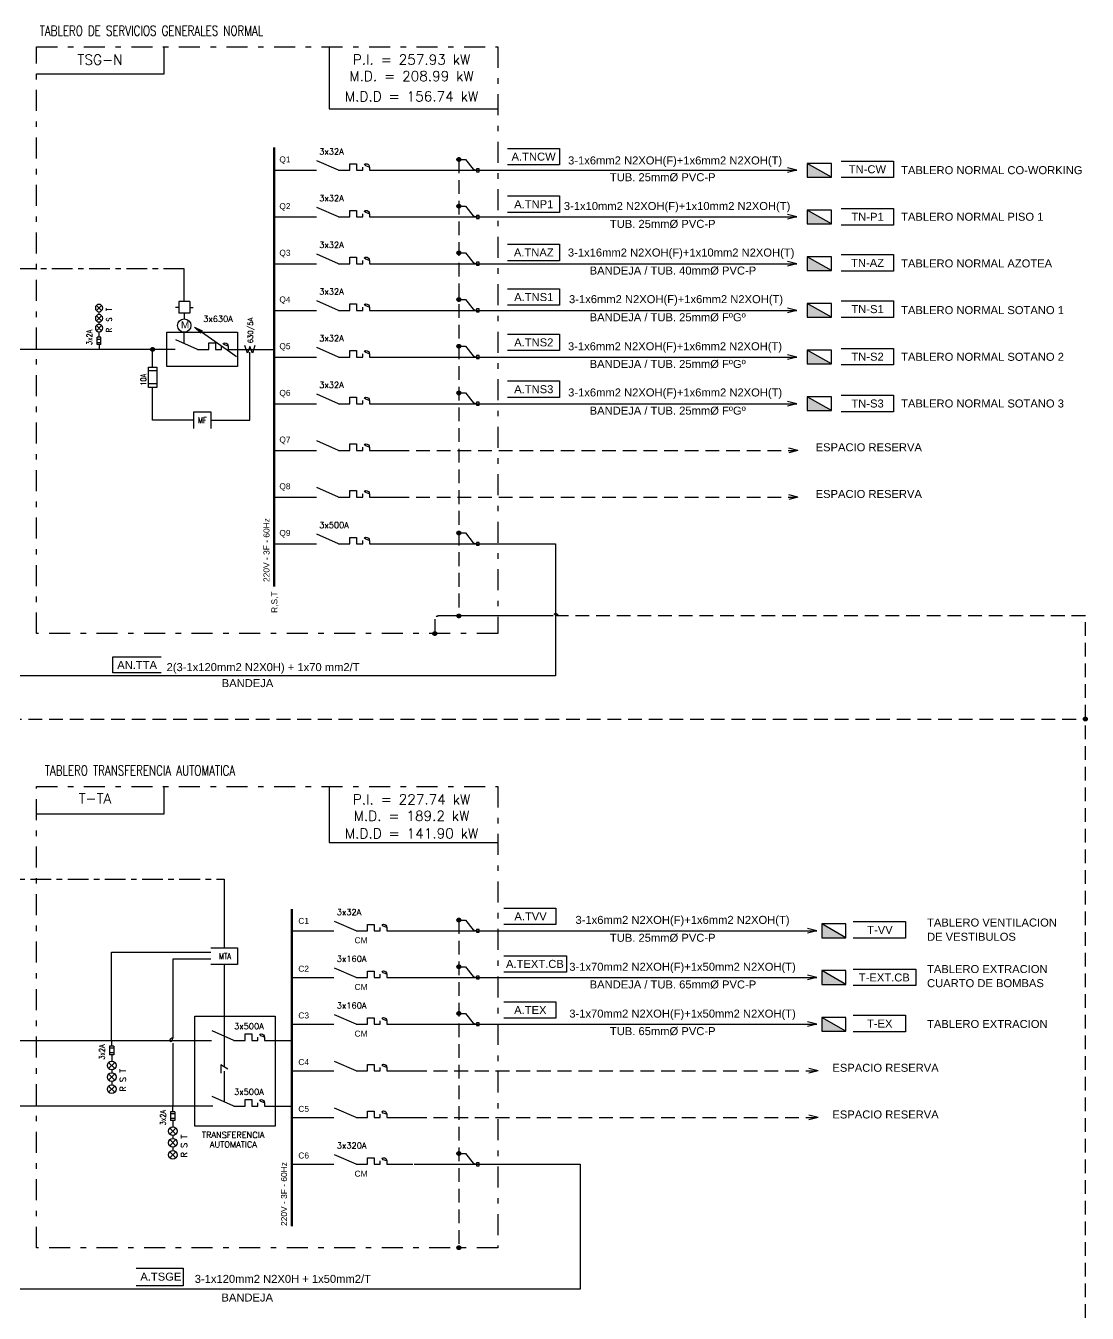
# Model space of a CAD drawing. Header units: millimetres. Extents: x 3435921466 to 3435921548, y 3277630854 to 3277630972.
# Drawn here: x 3435921477.18 to 3435921496.43, y 3277630879.63 to 3277630902.99 of the extents above; entities that cross this region are included whole.
import ezdxf
from ezdxf.enums import TextEntityAlignment as Align

# ---------------------------------------------------------------- set-up
doc = ezdxf.new("R2010")
doc.units = ezdxf.units.MM
for name, pattern in [('CENTER', [2, 1.25, -0.25, 0.25, -0.25]), ('CONTINUA', [0]), ('DASHDOT', [25.4, 12.7, -6.35, 0, -6.35]), ('HIDDEN', [0.375, 0.25, -0.125]), ('JIS_09_08', [10.75, 8, -0.55, 0.55, -0.55, 0.55, -0.55])]:
    doc.linetypes.add(name, pattern=pattern)
for name, color, linetype in [('0-Simbolo', 3, 'Continuous'), ('0-T', 7, 'Continuous'), ('0-TEXTOS', 7, 'Continuous'), ('ESQUEMAS', 3, 'Continuous'), ('IE-Diagrama', 7, 'Continuous'), ('IE-Tableros', 3, 'Continuous'), ('IE-Textos', 7, 'Continuous'), ('IE-TIERRA', 3, 'JIS_09_08'), ('IE-UNIFILAR', 3, 'Continuous'), ('TRAZOS', 7, 'Continuous'), ('X-TIT', 6, 'Continuous')]:
    doc.layers.add(name, color=color, linetype=linetype)
doc.styles.add('Arial_28', font='arial.ttf', dxfattribs={"height": 0.001451})
doc.styles.add('EG-Romans', font='romans.shx')
doc.styles.add('GMI', font='romans.shx', dxfattribs={"width": 0.75})
doc.styles.add('ROMANS', font='romans.shx', dxfattribs={"width": 1.2})
doc.styles.add('TEXT-0.10', font='arial.ttf', dxfattribs={"height": 0.1})

# ---------------------------------------------------------------- blocks, each defined once
blk = doc.blocks.new('A$C7A972E4D')
at = {"layer": 'IE-Tableros', "color": 0}
blk.add_lwpolyline([(0.041, -0.193), (-0.255, -0.096), (0, 0), (-0.255, 0.096), (0.041, 0.193)], dxfattribs=at)
blk = doc.blocks.new('CM1')
at = {"color": 0}
for p, q in [((0, 0), (-0.431, 0.19)), ((0, 0), (0.227, 0)), ((0.227, 0.129), (0.36, 0.129)), ((0.227, 0.129), (0.36, 0.129)), ((0.227, 0), (0.227, 0.129)), ((0.227, 0), (0.227, 0.129)), ((0.36, 0.129), (0.36, 0)), ((0.36, 0.129), (0.36, 0)), ((0.483, 0), (0.483, 0.066)), ((0.483, 0), (0.483, 0.066)), ((0.616, 0.066), (0.616, 0)), ((0.616, 0.066), (0.616, 0)), ((0.36, 0), (0.483, 0)), ((0.36, 0), (0.483, 0)), ((0.616, 0), (1.136, 0))]:
    blk.add_line(p, q, dxfattribs=at)
at = {"color": 0, "lineweight": 0, "const_width": 0.0175}
for points in [[(-0.375, 0.067), (-0.509, -0.067)], [(-0.375, -0.067), (-0.509, 0.067)]]:
    blk.add_lwpolyline(points, dxfattribs=at)
at = {"color": 0}
blk.add_arc((0.549, 0.066), 0.0664, 0, 180, dxfattribs=at)
blk.add_arc((0.549, 0.066), 0.0664, 0, 180, dxfattribs=at)
blk = doc.blocks.new('PIL')
at = {"linetype": 'CONTINUA'}
for p, q in [((-12.63, -0.66), (-14.47, 1.18)), ((-12.63, 1.18), (-14.47, -0.66)), ((-11.24, 0.26), (-12.25, 0.26)), ((-9.01, -0.66), (-10.86, 1.18)), ((-9.01, 1.18), (-10.86, -0.66)), ((-7.79, 0.26), (-8.63, 0.26)), ((-5.56, -0.66), (-7.4, 1.18)), ((-5.56, 1.18), (-7.4, -0.66)), ((-3.25, 0.26), (-5.18, 0.26)), ((-3.25, -0.39), (-3.25, 0.91)), ((-0.65, 0.91), (-3.25, 0.91)), ((-2.6, 0.91), (-2.6, -0.39)), ((-1.3, 0.91), (-2.6, 0.91)), ((-1.3, -0.39), (-1.3, 0.91)), ((-0.65, -0.39), (-0.65, 0.91)), ((-0.65, 0.26), (1.05, 0.26)), ((-2.6, -0.39), (-3.25, -0.39)), ((-0.65, -0.39), (-2.6, -0.39))]:
    blk.add_line(p, q, dxfattribs=at)
at = {"linetype": 'CONTINUA', "const_width": 0.38, "flags": 128}
blk.add_lwpolyline([(0.81, 0.26, 1), (1.29, 0.26, 1)], format="xyb", close=True, dxfattribs=at)
at = {"linetype": 'CONTINUA'}
for centre in [(-13.55, 0.26), (-9.93, 0.26), (-6.48, 0.26)]:
    blk.add_circle(centre, 1.3, dxfattribs=at)

msp = doc.modelspace()

# ---------------------------------------------------------------- hatches: boundary and pattern name
at = {"layer": 'IE-Tableros'}
for points in [[(3435921491.348829, 3277630900.239649), (3435921491.348829, 3277630900.489634), (3435921491.789091, 3277630900.239649)], [(3435921491.348829, 3277630899.392649), (3435921491.348829, 3277630899.642634), (3435921491.789091, 3277630899.392649)], [(3435921491.348829, 3277630898.545649), (3435921491.348829, 3277630898.795634), (3435921491.789091, 3277630898.545649)], [(3435921491.348829, 3277630897.698649), (3435921491.348829, 3277630897.948634), (3435921491.789091, 3277630897.698649)], [(3435921491.348829, 3277630896.851649), (3435921491.348829, 3277630897.101634), (3435921491.789091, 3277630896.851649)], [(3435921491.348829, 3277630896.004664), (3435921491.348829, 3277630896.254633), (3435921491.789091, 3277630896.004664)], [(3435921491.611693, 3277630886.441508), (3435921491.611693, 3277630886.691477), (3435921492.051955, 3277630886.441508)], [(3435921491.611693, 3277630885.594508), (3435921491.611693, 3277630885.844477), (3435921492.051955, 3277630885.594508)], [(3435921491.611693, 3277630884.747508), (3435921491.611693, 3277630884.997477), (3435921492.051955, 3277630884.747508)]]:
    msp.add_hatch(color=256, dxfattribs=at).paths.add_polyline_path(points)
at = {"layer": 'IE-TIERRA', "ltscale": 0.25}
h = msp.add_hatch(color=13, dxfattribs=at)
edge = h.paths.add_edge_path()
edge.add_arc((3435921485.030658, 3277630900.560725), 0.03415, 0, 360)
h = msp.add_hatch(color=13, dxfattribs=at)
edge = h.paths.add_edge_path()
edge.add_arc((3435921485.030658, 3277630899.713725), 0.03415, 0, 360)
h = msp.add_hatch(color=13, dxfattribs=at)
edge = h.paths.add_edge_path()
edge.add_arc((3435921485.030658, 3277630898.866724), 0.03415, 0, 360)
h = msp.add_hatch(color=13, dxfattribs=at)
edge = h.paths.add_edge_path()
edge.add_arc((3435921485.030658, 3277630898.019724), 0.03415, 0, 360)
h = msp.add_hatch(color=13, dxfattribs=at)
edge = h.paths.add_edge_path()
edge.add_arc((3435921485.030658, 3277630897.172724), 0.03415, 0, 360)
h = msp.add_hatch(color=13, dxfattribs=at)
edge = h.paths.add_edge_path()
edge.add_arc((3435921485.030658, 3277630896.325724), 0.03415, 0, 360)
h = msp.add_hatch(color=13, dxfattribs=at)
edge = h.paths.add_edge_path()
edge.add_arc((3435921485.030658, 3277630893.784724), 0.03415, 0, 360)
h = msp.add_hatch(color=13, dxfattribs=at)
edge = h.paths.add_edge_path()
edge.add_arc((3435921485.030658, 3277630892.28007), 0.03415, 0, 360)
h = msp.add_hatch(color=13, dxfattribs=at)
edge = h.paths.add_edge_path()
edge.add_arc((3435921484.593845, 3277630891.959773), 0.03415, 0, 360)
h = msp.add_hatch(color=13, dxfattribs=at)
edge = h.paths.add_edge_path()
edge.add_arc((3435921496.393529, 3277630890.409117), 0.03415, 0, 360)
at = {"layer": 'IE-TIERRA', "linetype": 'HIDDEN'}
h = msp.add_hatch(color=13, dxfattribs=at)
edge = h.paths.add_edge_path()
edge.add_arc((3435921485.030658, 3277630886.762568), 0.03415, 0, 360)
h = msp.add_hatch(color=13, dxfattribs=at)
edge = h.paths.add_edge_path()
edge.add_arc((3435921485.030658, 3277630885.915568), 0.03415, 0, 360)
h = msp.add_hatch(color=13, dxfattribs=at)
edge = h.paths.add_edge_path()
edge.add_arc((3435921485.030658, 3277630885.068568), 0.03415, 0, 360)
h = msp.add_hatch(color=13, dxfattribs=at)
edge = h.paths.add_edge_path()
edge.add_arc((3435921485.030658, 3277630882.527583), 0.03415, 0, 360)
h = msp.add_hatch(color=13, dxfattribs=at)
edge = h.paths.add_edge_path()
edge.add_arc((3435921485.030658, 3277630880.81811), 0.03415, 0, 360)
at = {"layer": 'IE-UNIFILAR'}
msp.add_hatch(color=256, dxfattribs=at).paths.add_polyline_path([(3435921480.34885, 3277630897.411494), (3435921480.238666, 3277630897.519175), (3435921480.377826, 3277630897.453043)], flags=0)
at = {"layer": 'IE-UNIFILAR', "linetype": 'CENTER', "ltscale": 0.6}
h = msp.add_hatch(color=140, dxfattribs=at)
edge = h.paths.add_edge_path()
edge.add_arc((3435921479.475666, 3277630897.114909), 0.03415, 0, 360)

# ---------------------------------------------------------------- linework, layer by layer
msp.add_lwpolyline([(3435921480.838214, 3277630884.05987), (3435921480.710575, 3277630884.133555), (3435921480.710575, 3277630883.986186)], close=True)
at = {"layer": 'IE-Tableros'}
for p, q in [((3435921491.789091, 3277630900.239649), (3435921491.348829, 3277630900.489634)), ((3435921491.789091, 3277630899.392649), (3435921491.348829, 3277630899.642634)), ((3435921491.789091, 3277630898.545649), (3435921491.348829, 3277630898.795634)), ((3435921491.789091, 3277630897.698649), (3435921491.348829, 3277630897.948634)), ((3435921491.789091, 3277630896.851649), (3435921491.348829, 3277630897.101634)), ((3435921491.789091, 3277630896.004664), (3435921491.348829, 3277630896.254633)), ((3435921492.051955, 3277630886.441508), (3435921491.611693, 3277630886.691477)), ((3435921492.051955, 3277630885.594508), (3435921491.611693, 3277630885.844477)), ((3435921492.051955, 3277630884.747508), (3435921491.611693, 3277630884.997477))]:
    msp.add_line(p, q, dxfattribs=at)
for points in [[(3435921491.348829, 3277630900.489634), (3435921491.348829, 3277630900.239649), (3435921491.789091, 3277630900.239649), (3435921491.789091, 3277630900.489634)], [(3435921491.348829, 3277630899.642634), (3435921491.348829, 3277630899.392649), (3435921491.789091, 3277630899.392649), (3435921491.789091, 3277630899.642634)], [(3435921491.348829, 3277630898.795634), (3435921491.348829, 3277630898.545649), (3435921491.789091, 3277630898.545649), (3435921491.789091, 3277630898.795634)], [(3435921491.348829, 3277630897.948634), (3435921491.348829, 3277630897.698649), (3435921491.789091, 3277630897.698649), (3435921491.789091, 3277630897.948634)], [(3435921491.348829, 3277630897.101634), (3435921491.348829, 3277630896.851649), (3435921491.789091, 3277630896.851649), (3435921491.789091, 3277630897.101634)], [(3435921491.348829, 3277630896.254633), (3435921491.348829, 3277630896.004664), (3435921491.789091, 3277630896.004664), (3435921491.789091, 3277630896.254633)], [(3435921480.224872, 3277630895.677973), (3435921480.224872, 3277630895.983317), (3435921480.530216, 3277630895.983317), (3435921480.530216, 3277630895.677973)], [(3435921491.611693, 3277630886.691477), (3435921491.611693, 3277630886.441508), (3435921492.051955, 3277630886.441508), (3435921492.051955, 3277630886.691477)], [(3435921480.534168, 3277630886.260569), (3435921481.014606, 3277630886.260569), (3435921481.014606, 3277630885.955225), (3435921480.534168, 3277630885.955225)], [(3435921491.611693, 3277630885.844477), (3435921491.611693, 3277630885.594508), (3435921492.051955, 3277630885.594508), (3435921492.051955, 3277630885.844477)], [(3435921491.611693, 3277630884.997477), (3435921491.611693, 3277630884.747508), (3435921492.051955, 3277630884.747508), (3435921492.051955, 3277630884.997477)]]:
    msp.add_lwpolyline(points, close=True, dxfattribs=at)
at = {"layer": 'IE-Textos', "lineweight": -3}
for points in [[(3435921485.91039, 3277630900.762311), (3435921486.857529, 3277630900.762311), (3435921486.857529, 3277630900.462864), (3435921485.91039, 3277630900.462864)], [(3435921491.964356, 3277630900.533146), (3435921492.911495, 3277630900.533146), (3435921492.911495, 3277630900.2337), (3435921491.964356, 3277630900.2337)], [(3435921485.91039, 3277630899.899543), (3435921486.857529, 3277630899.899543), (3435921486.857529, 3277630899.600097), (3435921485.91039, 3277630899.600097)], [(3435921491.964356, 3277630899.670379), (3435921492.911495, 3277630899.670379), (3435921492.911495, 3277630899.370933), (3435921491.964356, 3277630899.370933)], [(3435921485.91039, 3277630899.023259), (3435921486.857529, 3277630899.023259), (3435921486.857529, 3277630898.723813), (3435921485.91039, 3277630898.723813)], [(3435921491.964356, 3277630898.834858), (3435921492.911495, 3277630898.834858), (3435921492.911495, 3277630898.535412), (3435921491.964356, 3277630898.535412)], [(3435921485.91039, 3277630898.214589), (3435921486.857529, 3277630898.214589), (3435921486.857529, 3277630897.915143), (3435921485.91039, 3277630897.915143)], [(3435921491.964356, 3277630897.995607), (3435921492.911495, 3277630897.995607), (3435921492.911495, 3277630897.696161), (3435921491.964356, 3277630897.696161)], [(3435921485.91039, 3277630897.392309), (3435921486.857529, 3277630897.392309), (3435921486.857529, 3277630897.092863), (3435921485.91039, 3277630897.092863)], [(3435921491.964356, 3277630897.132596), (3435921492.911495, 3277630897.132596), (3435921492.911495, 3277630896.83315), (3435921491.964356, 3277630896.83315)], [(3435921485.91039, 3277630896.543088), (3435921486.857529, 3277630896.543088), (3435921486.857529, 3277630896.243642), (3435921485.91039, 3277630896.243642)], [(3435921491.964356, 3277630896.283375), (3435921492.911495, 3277630896.283375), (3435921492.911495, 3277630895.983929), (3435921491.964356, 3277630895.983929)], [(3435921485.844159, 3277630886.979688), (3435921486.791298, 3277630886.979688), (3435921486.791298, 3277630886.680242), (3435921485.844159, 3277630886.680242)], [(3435921492.18138, 3277630886.734072), (3435921493.128519, 3277630886.734072), (3435921493.128519, 3277630886.434626), (3435921492.18138, 3277630886.434626)], [(3435921485.844159, 3277630886.11634), (3435921486.980006, 3277630886.11634), (3435921486.980006, 3277630885.819691), (3435921485.844159, 3277630885.819691)], [(3435921492.18138, 3277630885.870724), (3435921493.317227, 3277630885.870724), (3435921493.317227, 3277630885.574075), (3435921492.18138, 3277630885.574075)], [(3435921485.844159, 3277630885.279871), (3435921486.791298, 3277630885.279871), (3435921486.791298, 3277630884.980425), (3435921485.844159, 3277630884.980425)], [(3435921492.18138, 3277630885.034255), (3435921493.128519, 3277630885.034255), (3435921493.128519, 3277630884.734809), (3435921492.18138, 3277630884.734809)]]:
    msp.add_lwpolyline(points, close=True, dxfattribs=at)
at = {"layer": 'IE-Textos', "ltscale": 0.1}
for points in [[(3435921479.634116, 3277630891.245041), (3435921478.755661, 3277630891.245041), (3435921478.755661, 3277630891.535658), (3435921479.634116, 3277630891.535658)], [(3435921479.177538, 3277630880.44946), (3435921480.027607, 3277630880.44946), (3435921480.027607, 3277630880.128005), (3435921479.177538, 3277630880.128005)]]:
    msp.add_lwpolyline(points, close=True, dxfattribs=at)
at = {"layer": 'IE-TIERRA', "color": 13, "linetype": 'HIDDEN'}
msp.add_line((3435921476.473929, 3277630890.409117), (3435921496.393529, 3277630890.409117), dxfattribs=at)
for points in [[(3435921485.030658, 3277630900.560725), (3435921485.030658, 3277630892.28007)], [(3435921496.393529, 3277630892.28007), (3435921486.828525, 3277630892.28007)], [(3435921496.393529, 3277630858.168192), (3435921496.393529, 3277630892.28007)], [(3435921485.030658, 3277630886.762568), (3435921485.030658, 3277630880.81811)], [(3435921485.030658, 3277630886.762568), (3435921485.148731, 3277630886.762568), (3435921485.291568, 3277630886.586527), (3435921485.35004, 3277630886.566493)], [(3435921485.030658, 3277630885.915568), (3435921485.148731, 3277630885.915568), (3435921485.291568, 3277630885.739527), (3435921485.35004, 3277630885.719492)], [(3435921485.030658, 3277630885.068568), (3435921485.148731, 3277630885.068568), (3435921485.291568, 3277630884.892527), (3435921485.35004, 3277630884.872492)], [(3435921485.030658, 3277630882.527583), (3435921485.148731, 3277630882.527583), (3435921485.291568, 3277630882.351527), (3435921485.35004, 3277630882.331492)]]:
    msp.add_lwpolyline(points, dxfattribs=at)
at = {"layer": 'IE-TIERRA', "color": 13, "ltscale": 0.05}
for points in [[(3435921485.030658, 3277630900.560725), (3435921485.148731, 3277630900.560725), (3435921485.291568, 3277630900.384684), (3435921485.35004, 3277630900.364649)], [(3435921485.030658, 3277630899.713725), (3435921485.148731, 3277630899.713725), (3435921485.291568, 3277630899.537684), (3435921485.35004, 3277630899.517649)], [(3435921485.030658, 3277630898.866724), (3435921485.148731, 3277630898.866724), (3435921485.291568, 3277630898.690684), (3435921485.35004, 3277630898.670649)], [(3435921485.030658, 3277630898.019724), (3435921485.148731, 3277630898.019724), (3435921485.291568, 3277630897.843684), (3435921485.35004, 3277630897.823649)], [(3435921485.030658, 3277630897.172724), (3435921485.148731, 3277630897.172724), (3435921485.291568, 3277630896.996684), (3435921485.35004, 3277630896.976649)], [(3435921485.030658, 3277630896.325724), (3435921485.148731, 3277630896.325724), (3435921485.291568, 3277630896.149683), (3435921485.35004, 3277630896.129649)], [(3435921485.030658, 3277630893.784724), (3435921485.148731, 3277630893.784724), (3435921485.291568, 3277630893.608683), (3435921485.35004, 3277630893.588648)]]:
    msp.add_lwpolyline(points, dxfattribs=at)
for points in [[(3435921485.35004, 3277630900.390254), (3435921485.35004, 3277630900.33903), (3435921485.401264, 3277630900.33903), (3435921485.401264, 3277630900.390254)], [(3435921485.35004, 3277630899.543253), (3435921485.35004, 3277630899.49203), (3435921485.401264, 3277630899.49203), (3435921485.401264, 3277630899.543253)], [(3435921485.35004, 3277630898.696253), (3435921485.35004, 3277630898.64503), (3435921485.401264, 3277630898.64503), (3435921485.401264, 3277630898.696253)], [(3435921485.35004, 3277630897.849253), (3435921485.35004, 3277630897.798029), (3435921485.401264, 3277630897.798029), (3435921485.401264, 3277630897.849253)], [(3435921485.35004, 3277630897.002253), (3435921485.35004, 3277630896.951029), (3435921485.401264, 3277630896.951029), (3435921485.401264, 3277630897.002253)], [(3435921485.35004, 3277630896.155253), (3435921485.35004, 3277630896.104029), (3435921485.401264, 3277630896.104029), (3435921485.401264, 3277630896.155253)], [(3435921485.35004, 3277630893.614253), (3435921485.35004, 3277630893.563029), (3435921485.401264, 3277630893.563029), (3435921485.401264, 3277630893.614253)]]:
    msp.add_lwpolyline(points, close=True, dxfattribs=at)
at = {"layer": 'IE-TIERRA', "color": 13, "linetype": 'HIDDEN'}
msp.add_lwpolyline([(3435921486.742465, 3277630892.28007), (3435921484.654346, 3277630892.28007, 0.414213562), (3435921484.593845, 3277630892.219569), (3435921484.593845, 3277630891.959773)], format="xyb", dxfattribs=at)
for points in [[(3435921485.35004, 3277630886.592097), (3435921485.35004, 3277630886.540873), (3435921485.401264, 3277630886.540873), (3435921485.401264, 3277630886.592097)], [(3435921485.35004, 3277630885.745097), (3435921485.35004, 3277630885.693873), (3435921485.401264, 3277630885.693873), (3435921485.401264, 3277630885.745097)], [(3435921485.35004, 3277630884.898097), (3435921485.35004, 3277630884.846873), (3435921485.401264, 3277630884.846873), (3435921485.401264, 3277630884.898097)], [(3435921485.35004, 3277630882.357096), (3435921485.35004, 3277630882.305872), (3435921485.401264, 3277630882.305872), (3435921485.401264, 3277630882.357096)]]:
    msp.add_lwpolyline(points, close=True, dxfattribs=at)
at = {"layer": 'IE-TIERRA', "color": 13, "ltscale": 0.25}
for centre in [(3435921485.030658, 3277630900.560725), (3435921485.030658, 3277630899.713725), (3435921485.030658, 3277630898.866724), (3435921485.030658, 3277630898.019724), (3435921485.030658, 3277630897.172724), (3435921485.030658, 3277630896.325724), (3435921485.030658, 3277630893.784724), (3435921485.030658, 3277630892.28007), (3435921484.593845, 3277630891.959773), (3435921496.393529, 3277630890.409117)]:
    msp.add_circle(centre, 0.03415, dxfattribs=at)
at = {"layer": 'IE-TIERRA', "color": 13, "linetype": 'HIDDEN'}
for centre in [(3435921485.030658, 3277630886.762568), (3435921485.030658, 3277630885.915568), (3435921485.030658, 3277630885.068568), (3435921485.030658, 3277630882.527583), (3435921485.030658, 3277630880.81811)]:
    msp.add_circle(centre, 0.03415, dxfattribs=at)
msp.add_arc((3435921486.785495, 3277630892.28007), 0.043032, 0, 180, dxfattribs=at)
at = {"layer": 'IE-UNIFILAR'}
for p, q in [((3435921481.682788, 3277630900.364649), (3435921482.446598, 3277630900.364649)), ((3435921483.879194, 3277630900.364649), (3435921491.158625, 3277630900.36465)), ((3435921491.158625, 3277630900.364649), (3435921490.991343, 3277630900.407069)), ((3435921491.158625, 3277630900.364649), (3435921490.991343, 3277630900.322215)), ((3435921481.682788, 3277630899.517649), (3435921482.446598, 3277630899.517649)), ((3435921483.879194, 3277630899.517649), (3435921491.158625, 3277630899.517649)), ((3435921491.158623, 3277630899.51765), (3435921490.991341, 3277630899.560069)), ((3435921491.158623, 3277630899.51765), (3435921490.991341, 3277630899.475215)), ((3435921481.682788, 3277630898.670649), (3435921482.446598, 3277630898.670649)), ((3435921483.879194, 3277630898.670649), (3435921491.158625, 3277630898.670649)), ((3435921491.158623, 3277630898.67065), (3435921490.991341, 3277630898.713069)), ((3435921491.158623, 3277630898.67065), (3435921490.991341, 3277630898.628215)), ((3435921479.948688, 3277630897.877131), (3435921479.89014, 3277630897.877131)), ((3435921479.89014, 3277630897.877131), (3435921479.89014, 3277630897.877131)), ((3435921479.948688, 3277630897.983424), (3435921479.948688, 3277630897.770838)), ((3435921480.151309, 3277630897.983424), (3435921479.948688, 3277630897.983424)), ((3435921479.948688, 3277630897.983424), (3435921479.948688, 3277630897.983424)), ((3435921479.948688, 3277630897.877131), (3435921479.948688, 3277630897.877131)), ((3435921480.050006, 3277630898.041972), (3435921480.050006, 3277630898.041972)), ((3435921480.050006, 3277630897.983424), (3435921480.050006, 3277630898.041972)), ((3435921480.050006, 3277630897.983424), (3435921480.050006, 3277630897.983424)), ((3435921480.151309, 3277630897.983424), (3435921480.151309, 3277630897.770838)), ((3435921480.151309, 3277630897.983424), (3435921480.151309, 3277630897.983424)), ((3435921480.151309, 3277630897.877131), (3435921480.151309, 3277630897.877131)), ((3435921480.151309, 3277630897.877131), (3435921480.209857, 3277630897.877131)), ((3435921480.209857, 3277630897.877131), (3435921480.209857, 3277630897.877131)), ((3435921491.158623, 3277630897.823649), (3435921490.991341, 3277630897.866069)), ((3435921480.151309, 3277630897.770838), (3435921479.948688, 3277630897.770838)), ((3435921479.948688, 3277630897.770838), (3435921479.948688, 3277630897.770838)), ((3435921480.050006, 3277630897.770838), (3435921480.050006, 3277630897.770838)), ((3435921480.050006, 3277630897.770838), (3435921480.050006, 3277630897.668574)), ((3435921480.050006, 3277630897.668574), (3435921480.050006, 3277630897.668574)), ((3435921480.151309, 3277630897.770838), (3435921480.151309, 3277630897.770838)), ((3435921481.682788, 3277630897.823649), (3435921482.446598, 3277630897.823649)), ((3435921483.8792, 3277630897.823649), (3435921491.158625, 3277630897.823649)), ((3435921491.158623, 3277630897.823649), (3435921490.991341, 3277630897.78123)), ((3435921480.050006, 3277630897.219798), (3435921480.050006, 3277630897.426432)), ((3435921480.050006, 3277630897.426432), (3435921480.050006, 3277630897.426432)), ((3435921480.17107, 3277630897.547511), (3435921480.17107, 3277630897.547511)), ((3435921480.34885, 3277630897.411494), (3435921480.238666, 3277630897.519175)), ((3435921480.238666, 3277630897.519175), (3435921480.377826, 3277630897.453043)), ((3435921480.377826, 3277630897.453043), (3435921480.34885, 3277630897.411494)), ((3435921479.886554, 3277630897.114909), (3435921475.231357, 3277630897.114909)), ((3435921481.319156, 3277630897.114909), (3435921481.682788, 3277630897.114909)), ((3435921481.682788, 3277630896.976649), (3435921482.446598, 3277630896.976649)), ((3435921483.8792, 3277630896.976649), (3435921491.158625, 3277630896.976649)), ((3435921491.158623, 3277630896.976649), (3435921490.991341, 3277630897.019069)), ((3435921491.158623, 3277630896.976649), (3435921490.991341, 3277630896.93423)), ((3435921481.682788, 3277630896.129649), (3435921482.446598, 3277630896.129649)), ((3435921483.8792, 3277630896.129649), (3435921491.158625, 3277630896.129649)), ((3435921491.158623, 3277630896.129649), (3435921490.991341, 3277630896.172069)), ((3435921491.158623, 3277630896.129649), (3435921490.991341, 3277630896.08723)), ((3435921481.682788, 3277630895.282649), (3435921482.446598, 3277630895.282649)), ((3435921481.682788, 3277630894.435648), (3435921482.446598, 3277630894.435648)), ((3435921481.682788, 3277630893.588648), (3435921482.446598, 3277630893.588648)), ((3435921483.8792, 3277630893.588648), (3435921486.785495, 3277630893.588648)), ((3435921482.001087, 3277630886.566493), (3435921482.764896, 3277630886.566493)), ((3435921484.197493, 3277630886.566493), (3435921491.521711, 3277630886.566493)), ((3435921491.521712, 3277630886.566493), (3435921491.35443, 3277630886.608912)), ((3435921491.521712, 3277630886.566493), (3435921491.35443, 3277630886.524073)), ((3435921482.001087, 3277630885.719492), (3435921482.764896, 3277630885.719492)), ((3435921484.197493, 3277630885.719492), (3435921491.521711, 3277630885.719493)), ((3435921491.521712, 3277630885.719492), (3435921491.35443, 3277630885.761912)), ((3435921491.521712, 3277630885.719492), (3435921491.35443, 3277630885.677073)), ((3435921482.001087, 3277630884.872492), (3435921482.764896, 3277630884.872492)), ((3435921484.197493, 3277630884.872492), (3435921491.521711, 3277630884.872492)), ((3435921491.521712, 3277630884.872492), (3435921491.35443, 3277630884.914912)), ((3435921491.521712, 3277630884.872492), (3435921491.35443, 3277630884.830073)), ((3435921482.001087, 3277630884.025492), (3435921482.764896, 3277630884.025492)), ((3435921480.56847, 3277630883.38769), (3435921471.129021, 3277630883.38769)), ((3435921482.001087, 3277630883.178492), (3435921482.764896, 3277630883.178492)), ((3435921482.001087, 3277630882.331492), (3435921482.764896, 3277630882.331492)), ((3435921484.220188, 3277630882.331492), (3435921487.228641, 3277630882.331492))]:
    msp.add_line(p, q, dxfattribs=at)
at = {"layer": 'IE-UNIFILAR', "linetype": 'HIDDEN'}
for p, q in [((3435921483.8792, 3277630895.282649), (3435921491.158625, 3277630895.282648)), ((3435921491.181313, 3277630895.282649), (3435921491.014015, 3277630895.325068)), ((3435921491.181313, 3277630895.282649), (3435921491.014015, 3277630895.24023)), ((3435921483.8792, 3277630894.435648), (3435921491.158625, 3277630894.435649)), ((3435921491.181313, 3277630894.435649), (3435921491.014015, 3277630894.478068)), ((3435921491.181313, 3277630894.435649), (3435921491.014015, 3277630894.393229)), ((3435921491.544402, 3277630884.025492), (3435921491.377104, 3277630884.067912)), ((3435921484.197498, 3277630884.025492), (3435921491.521711, 3277630884.025492)), ((3435921491.544402, 3277630884.025492), (3435921491.377104, 3277630883.983073)), ((3435921484.197498, 3277630883.178492), (3435921491.521711, 3277630883.178492)), ((3435921491.544402, 3277630883.178492), (3435921491.377104, 3277630883.220912)), ((3435921491.544402, 3277630883.178492), (3435921491.377104, 3277630883.136073))]:
    msp.add_line(p, q, dxfattribs=at)
at = {"layer": 'IE-UNIFILAR', "color": 140, "linetype": 'CENTER', "ltscale": 0.3}
msp.add_line((3435921480.774387, 3277630885.955225), (3435921480.774387, 3277630884.09672), dxfattribs=at)
for points in [[(3435921480.050006, 3277630898.577631), (3435921475.386753, 3277630898.577631)], [(3435921480.050006, 3277630898.041972), (3435921480.050006, 3277630898.577631)], [(3435921479.475666, 3277630896.790965), (3435921479.475666, 3277630897.114909)], [(3435921480.530216, 3277630895.830637), (3435921481.240207, 3277630895.830637), (3435921481.240207, 3277630897.06396)], [(3435921480.224872, 3277630895.830637), (3435921479.475666, 3277630895.830637), (3435921479.475666, 3277630896.424037)], [(3435921476.585545, 3277630887.50265), (3435921480.774387, 3277630887.50265)], [(3435921480.774387, 3277630887.50265), (3435921480.774387, 3277630886.260569)], [(3435921478.733325, 3277630884.578471), (3435921478.733325, 3277630886.183039), (3435921480.534168, 3277630886.183039)], [(3435921480.534168, 3277630886.055048), (3435921479.842227, 3277630886.055048), (3435921479.842227, 3277630884.626872)], [(3435921479.842227, 3277630884.53007), (3435921479.842227, 3277630883.38769)], [(3435921480.774387, 3277630884.02302), (3435921480.774387, 3277630883.473856)]]:
    msp.add_lwpolyline(points, dxfattribs=at)
at = {"layer": 'IE-UNIFILAR', "flags": 128}
msp.add_lwpolyline([(3435921480.36333, 3277630897.432276), (3435921480.886829, 3277630897.067332), (3435921480.999652, 3277630896.988688)], dxfattribs=at)
at = {"layer": 'IE-UNIFILAR'}
for points in [[(3435921479.551548, 3277630896.790965), (3435921479.551548, 3277630896.424037), (3435921479.399784, 3277630896.424037), (3435921479.399784, 3277630896.790965), (3435921479.551548, 3277630896.790965)], [(3435921479.551548, 3277630896.724574), (3435921479.399784, 3277630896.724574)], [(3435921479.399784, 3277630896.496089), (3435921479.551548, 3277630896.496089)], [(3435921486.785495, 3277630893.588648), (3435921486.785495, 3277630891.192727), (3435921476.430149, 3277630891.192727), (3435921476.430149, 3277630884.578471), (3435921480.545795, 3277630884.578471)], [(3435921487.228641, 3277630882.331492), (3435921487.228641, 3277630880.065745), (3435921476.635868, 3277630880.065745), (3435921476.635868, 3277630873.36941), (3435921479.863864, 3277630873.36941)]]:
    msp.add_lwpolyline(points, dxfattribs=at)
msp.add_circle((3435921480.050006, 3277630897.547511), 0.121065, dxfattribs=at)
at = {"layer": 'IE-UNIFILAR', "color": 140, "linetype": 'CENTER', "ltscale": 0.6}
msp.add_circle((3435921479.475666, 3277630897.114909), 0.03415, dxfattribs=at)
msp.add_arc((3435921479.842227, 3277630884.578471), 0.0484, 90, 270, dxfattribs=at)
at = {"layer": 'TRAZOS', "color": 3, "linetype": 'DASHDOT', "ltscale": 0.03}
for p, q in [((3435921479.677051, 3277630902.607691), (3435921479.677051, 3277630902.10731)), ((3435921479.677051, 3277630902.10731), (3435921477.368381, 3277630902.10731)), ((3435921479.677051, 3277630889.1869), (3435921479.677051, 3277630888.686503)), ((3435921479.677051, 3277630888.686503), (3435921477.368381, 3277630888.686503))]:
    msp.add_line(p, q, dxfattribs=at)
at = {"layer": 'TRAZOS', "color": 2, "linetype": 'DASHDOT', "ltscale": 0.03}
for p, q in [((3435921482.680118, 3277630902.607691), (3435921482.680118, 3277630901.481363)), ((3435921482.680118, 3277630901.481363), (3435921485.737155, 3277630901.481363)), ((3435921482.680118, 3277630889.1869), (3435921482.680118, 3277630888.169927)), ((3435921482.680118, 3277630888.169927), (3435921485.737155, 3277630888.169927))]:
    msp.add_line(p, q, dxfattribs=at)
at = {"layer": 'TRAZOS', "color": 3, "linetype": 'DASHDOT', "ltscale": 0.03}
for points in [[(3435921477.368381, 3277630891.959773), (3435921477.368381, 3277630902.607691), (3435921485.737155, 3277630902.607691), (3435921485.737155, 3277630891.959773)], [(3435921477.368381, 3277630889.1869), (3435921485.737155, 3277630889.1869), (3435921485.737155, 3277630880.81811), (3435921477.368381, 3277630880.81811)]]:
    msp.add_lwpolyline(points, close=True, dxfattribs=at)
at = {"layer": 'TRAZOS', "color": 1, "ltscale": 0.01, "const_width": 0.04235}
for points in [[(3435921481.682788, 3277630892.813136), (3435921481.682788, 3277630900.780741)], [(3435921482.001087, 3277630881.205836), (3435921482.001087, 3277630886.963252)]]:
    msp.add_lwpolyline(points, dxfattribs=at)
at = {"layer": 'TRAZOS', "color": 13, "linetype": 'HIDDEN', "ltscale": 0.5}
msp.add_lwpolyline([(3435921479.736438, 3277630896.803614), (3435921479.736438, 3277630897.426203), (3435921481.018665, 3277630897.426203), (3435921481.018665, 3277630896.803614)], close=True, dxfattribs=at)
at = {"layer": 'TRAZOS', "linetype": 'HIDDEN', "ltscale": 0.5}
msp.add_lwpolyline([(3435921480.243274, 3277630883.022257), (3435921480.243274, 3277630885.017909), (3435921481.699039, 3277630885.017909), (3435921481.699039, 3277630883.022257)], close=True, dxfattribs=at)

# ---------------------------------------------------------------- block references
at = {"layer": '0-Simbolo', "color": 7, "linetype": 'CONTINUA', "xscale": -0.05142500000005954, "yscale": 0.05142500000005954, "zscale": 0.05142500000005954, "rotation": 90}
msp.add_blockref('PIL', (3435921478.518009, 3277630897.168922), dxfattribs=at)
at = {"layer": 'IE-Tableros', "xscale": 0.4761574074073566, "yscale": 0.4761574074073566, "zscale": 0.4761574074073566, "rotation": 90.00000000000001}
msp.add_blockref('A$C7A972E4D', (3435921481.240207, 3277630897.165858), dxfattribs=at)
at = {"layer": 'IE-UNIFILAR', "xscale": 0.9075000000000002, "yscale": 0.9075000000000002, "zscale": 0.9075000000000002}
for p in [(3435921482.847965, 3277630900.364649), (3435921482.847965, 3277630899.517649), (3435921482.847965, 3277630898.670649), (3435921482.847965, 3277630897.823649), (3435921480.287921, 3277630897.114909), (3435921482.847965, 3277630896.976649), (3435921482.847965, 3277630896.129649), (3435921482.847965, 3277630895.282649), (3435921482.847965, 3277630894.435648), (3435921482.847965, 3277630893.588648), (3435921483.166263, 3277630886.566493), (3435921480.947162, 3277630884.578471), (3435921483.166263, 3277630884.025492), (3435921480.947162, 3277630883.38769), (3435921483.166263, 3277630883.178492), (3435921483.166263, 3277630882.331492)]:
    msp.add_blockref('CM1', p, dxfattribs=at)
at = {"layer": 'IE-UNIFILAR', "linetype": 'HIDDEN', "xscale": 0.9075000000000002, "yscale": 0.9075000000000002, "zscale": 0.9075000000000002}
for p in [(3435921483.166263, 3277630885.719492), (3435921483.166263, 3277630884.872492)]:
    msp.add_blockref('CM1', p, dxfattribs=at)
at = {"layer": 'IE-UNIFILAR', "xscale": 0.06050000000000001, "yscale": 0.06050000000000001, "zscale": 0.06050000000000001, "rotation": 90}
for p in [(3435921478.749211, 3277630884.514925), (3435921479.858114, 3277630883.324145)]:
    msp.add_blockref('PIL', p, dxfattribs=at)

# ---------------------------------------------------------------- texts
at = {"layer": '0-T', "style": 'TEXT-0.10'}
for s, height, p in [('TUB. 25mmØ PVC-P', 0.14520168, (3435921487.770095, 3277630900.167058)), ('TUB. 25mmØ PVC-P', 0.14520168, (3435921487.770095, 3277630899.320057)), ('BANDEJA / TUB. 40mmØ PVC-P', 0.14520168, (3435921487.403309, 3277630898.473057)), ('BANDEJA / TUB. 25mmØ FºGº', 0.14520168, (3435921487.403309, 3277630897.626057)), ('BANDEJA / TUB. 25mmØ FºGº', 0.14520168, (3435921487.40331, 3277630896.779058)), ('BANDEJA / TUB. 25mmØ FºGº', 0.14520168, (3435921487.403309, 3277630895.932057)), ('2(3-1x120mm2 N2X0H) + 1x70 mm2/T', 0.14520168, (3435921479.729311, 3277630891.278843)), ('BANDEJA ', 0.1452017, (3435921480.729804, 3277630890.98861)), ('TUB. 25mmØ PVC-P', 0.14520168, (3435921487.770095, 3277630886.368901)), ('BANDEJA / TUB. 65mmØ PVC-P', 0.14520168, (3435921487.40331, 3277630885.521901)), ('TUB. 65mmØ PVC-P', 0.14520168, (3435921487.770095, 3277630884.674901)), ('3-1x120mm2 N2X0H + 1x50mm2/T ', 0.14520168, (3435921480.240094, 3277630880.180394)), ('BANDEJA', 0.1452017, (3435921480.72435, 3277630879.842114))]:
    msp.add_text(s, height=height, dxfattribs=at).set_placement(p)
msp.add_text('A.TSGE', height=0.1452017, dxfattribs=at).set_placement((3435921479.625488, 3277630880.29365), align=Align.MIDDLE)
at = {"layer": '0-TEXTOS', "style": 'TEXT-0.10'}
msp.add_text('AN.TTA', height=0.1452, dxfattribs=at).set_placement((3435921479.1949, 3277630891.390361), align=Align.MIDDLE)
at = {"layer": 'ESQUEMAS', "color": 7, "linetype": 'Continuous', "style": 'ROMANS', "width": 0.75}
for s, p in [('R  S  T ', (3435921478.737507, 3277630897.425552)), ('3x2A', (3435921478.379118, 3277630897.19593)), ('10A', (3435921479.3586, 3277630896.459239))]:
    msp.add_text(s, height=0.10285, rotation=90, dxfattribs=at).set_placement(p)
for p in [(3435921478.607495, 3277630884.368479), (3435921479.714489, 3277630883.177699)]:
    msp.add_text('3x2A', height=0.10285, rotation=90, dxfattribs=at).set_placement(p, align=Align.CENTER)
at = {"layer": 'IE-Diagrama', "lineweight": 0, "style": 'TEXT-0.10'}
for s, p in [('A.TNCW', (3435921486.386513, 3277630900.612962)), ('TN-CW', (3435921492.440479, 3277630900.383798)), ('A.TNP1', (3435921486.389431, 3277630899.750195)), ('TN-P1', (3435921492.443397, 3277630899.521031)), ('A.TNAZ', (3435921486.389431, 3277630898.873911)), ('TN-AZ', (3435921492.443397, 3277630898.68551)), ('A.TNS1', (3435921486.389431, 3277630898.06524)), ('TN-S1', (3435921492.443397, 3277630897.846259)), ('A.TNS2', (3435921486.389431, 3277630897.242961)), ('TN-S2', (3435921492.443397, 3277630896.983248)), ('A.TNS3', (3435921486.389431, 3277630896.39374)), ('TN-S3', (3435921492.443397, 3277630896.134027)), ('A.TVV', (3435921486.330667, 3277630886.83034)), ('T-VV', (3435921492.667888, 3277630886.584724)), ('A.TEXT.CB', (3435921486.409883, 3277630885.966991)), ('T-EXT.CB', (3435921492.747103, 3277630885.721375)), ('A.TEX', (3435921486.326324, 3277630885.130523)), ('T-EX', (3435921492.663544, 3277630884.884907))]:
    msp.add_text(s, height=0.1452, dxfattribs=at).set_placement(p, align=Align.MIDDLE)
for s, p in [('3-1x6mm2 N2XOH(F)+1x6mm2 N2XOH(T) ', (3435921488.980898, 3277630900.471156)), ('3-1x10mm2 N2XOH(F)+1x10mm2 N2XOH(T) ', (3435921489.016746, 3277630899.644366)), ('3-1x16mm2 N2XOH(F)+1x10mm2 N2XOH(T) ', (3435921489.090349, 3277630898.800232)), ('3-1x6mm2 N2XOH(F)+1x6mm2 N2XOH(T) ', (3435921488.998121, 3277630897.954426)), ('3-1x6mm2 N2XOH(F)+1x6mm2 N2XOH(T) ', (3435921488.979552, 3277630897.099656)), ('3-1x6mm2 N2XOH(F)+1x6mm2 N2XOH(T) ', (3435921488.981684, 3277630896.261888)), ('3-1x6mm2 N2XOH(F)+1x6mm2 N2XOH(T) ', (3435921489.11533, 3277630886.69286)), ('3-1x70mm2 N2XOH(F)+1x50mm2 N2XOH(T) ', (3435921489.11533, 3277630885.84286)), ('3-1x70mm2 N2XOH(F)+1x50mm2 N2XOH(T) ', (3435921489.11533, 3277630884.99286))]:
    msp.add_text(s, height=0.14519996, dxfattribs=at).set_placement(p, align=Align.CENTER)
at = {"layer": 'IE-Diagrama', "lineweight": 0, "char_height": 0.14520165, "width": 4.55781545, "attachment_point": 1, "style": 'TEXT-0.10'}
for s, insert in [('{\\fArial|b0|i0|c204|p34;TABLERO} NORMAL CO-WORKING', (3435921493.052069, 3277630900.439829)), ('{\\fArial|b0|i0|c204|p34;TABLERO} NORMAL PISO 1', (3435921493.052069, 3277630899.594889)), ('{\\fArial|b0|i0|c204|p34;TABLERO} NORMAL AZOTEA', (3435921493.052069, 3277630898.747889)), ('{\\fArial|b0|i0|c204|p34;TABLERO} NORMAL SOTANO 1', (3435921493.052069, 3277630897.900889)), ('{\\fArial|b0|i0|c204|p34;TABLERO} NORMAL SOTANO 2', (3435921493.052069, 3277630897.053889)), ('{\\fArial|b0|i0|c204|p34;TABLERO} NORMAL SOTANO 3', (3435921493.052069, 3277630896.206889)), ('ESPACIO RESERVA', (3435921491.501581, 3277630895.412287)), ('ESPACIO RESERVA', (3435921491.501581, 3277630894.565287)), ('{\\fArial|b0|i0|c204|p34;TABLERO} VENTILACION ', (3435921493.522083, 3277630886.790454)), ('DE VESTIBULOS', (3435921493.522083, 3277630886.532239)), ('{\\fArial|b0|i0|c204|p34;TABLERO} EXTRACION ', (3435921493.522083, 3277630885.946206)), ('CUARTO DE BOMBAS', (3435921493.522083, 3277630885.690254)), ('{\\fArial|b0|i0|c204|p34;TABLERO} EXTRACION', (3435921493.522083, 3277630884.949732)), ('ESPACIO RESERVA', (3435921491.80551, 3277630884.155131)), ('ESPACIO RESERVA', (3435921491.80551, 3277630883.308131))]:
    msp.add_mtext(s, dxfattribs=dict(at, insert=insert))
at = {"layer": 'IE-Tableros', "style": 'ROMANS', "width": 0.8}
msp.add_text('MF', height=0.1089, dxfattribs=at).set_placement((3435921480.38013, 3277630895.830637), align=Align.MIDDLE)
at = {"layer": 'IE-Tableros', "color": 7, "style": 'ROMANS', "width": 0.8}
msp.add_text('MTA', height=0.1089, dxfattribs=at).set_placement((3435921480.790912, 3277630886.105326), align=Align.MIDDLE)
at = {"layer": 'IE-Textos', "color": 7, "lineweight": 0}
for s, style, p in [('3x32A', 'EG-Romans', (3435921482.499027, 3277630900.650507)), ('Q1', 'TEXT-0.10', (3435921481.775012, 3277630900.507243)), ('Q2', 'TEXT-0.10', (3435921481.775012, 3277630899.660243)), ('3x32A', 'EG-Romans', (3435921482.499027, 3277630899.803507)), ('3x32A', 'EG-Romans', (3435921482.499027, 3277630898.956507)), ('Q3', 'TEXT-0.10', (3435921481.775012, 3277630898.813319)), ('Q4', 'TEXT-0.10', (3435921481.775012, 3277630897.966242)), ('3x32A', 'EG-Romans', (3435921482.499027, 3277630898.109507)), ('Q5', 'TEXT-0.10', (3435921481.775012, 3277630897.119242)), ('3x32A', 'EG-Romans', (3435921482.499027, 3277630897.262507)), ('3x32A', 'EG-Romans', (3435921482.499027, 3277630896.415507)), ('Q6', 'TEXT-0.10', (3435921481.775012, 3277630896.272242)), ('Q7', 'TEXT-0.10', (3435921481.775012, 3277630895.425242)), ('Q8', 'TEXT-0.10', (3435921481.775012, 3277630894.578242)), ('3x500A', 'EG-Romans', (3435921482.499027, 3277630893.874506)), ('Q9', 'TEXT-0.10', (3435921481.775012, 3277630893.731242)), ('3x32A', 'EG-Romans', (3435921482.817325, 3277630886.852351)), ('C1', 'TEXT-0.10', (3435921482.118579, 3277630886.692591)), ('CM', 'TEXT-0.10', (3435921483.138631, 3277630886.341697)), ('C2', 'TEXT-0.10', (3435921482.118579, 3277630885.825694)), ('3x160A', 'EG-Romans', (3435921482.817325, 3277630886.005351)), ('CM', 'TEXT-0.10', (3435921483.138631, 3277630885.494697)), ('3x160A', 'EG-Romans', (3435921482.817325, 3277630885.15835)), ('C3', 'TEXT-0.10', (3435921482.118579, 3277630884.977564)), ('CM', 'TEXT-0.10', (3435921483.138631, 3277630884.647696)), ('C4', 'TEXT-0.10', (3435921482.118579, 3277630884.131022)), ('C5', 'TEXT-0.10', (3435921482.118579, 3277630883.282755)), ('3x320A', 'EG-Romans', (3435921482.817325, 3277630882.61735)), ('C6', 'TEXT-0.10', (3435921482.118579, 3277630882.43664)), ('CM', 'TEXT-0.10', (3435921483.138631, 3277630882.106696))]:
    msp.add_text(s, height=0.1089, dxfattribs=dict(at, style=style)).set_placement(p)
for s, height, style, p in [('630/5A', 0.09075, 'EG-Romans', (3435921481.295459, 3277630897.226603)), ('220V - 3F - 60Hz ', 0.1089, 'TEXT-0.10', (3435921481.59592, 3277630892.896555)), ('R,S,T', 0.1089, 'TEXT-0.10', (3435921481.738849, 3277630892.335215)), ('220V - 3F - 60Hz ', 0.1089, 'TEXT-0.10', (3435921481.914218, 3277630881.213252))]:
    msp.add_text(s, height=height, rotation=90, dxfattribs=dict(at, style=style)).set_placement(p)
at = {"layer": 'IE-Textos', "color": 7, "style": 'ROMANS'}
for p in [(3435921478.99155, 3277630883.649436), (3435921480.100467, 3277630882.454114)]:
    msp.add_text('R S T ', height=0.1089, rotation=90, dxfattribs=at).set_placement(p)
at = {"layer": 'IE-Textos', "linetype": 'DASHDOT', "lineweight": 5, "style": 'EG-Romans'}
for s, p in [('TRANSFERENCIA', (3435921480.369205, 3277630882.809138)), ('AUTOMATICA', (3435921480.514713, 3277630882.638194))]:
    msp.add_text(s, height=0.1089, dxfattribs=at).set_placement(p)
at = {"layer": 'IE-Textos', "color": 7, "lineweight": 0, "insert": (3435921480.663349, 3277630897.722697), "char_height": 0.1089, "width": 0.71859566, "attachment_point": 2, "line_spacing_factor": 0.941778, "style": 'EG-Romans'}
msp.add_mtext('3x630A', dxfattribs=at)
at = {"layer": 'IE-Textos', "lineweight": 0, "char_height": 0.1089, "width": 0.71859566, "attachment_point": 2, "line_spacing_factor": 0.941778, "style": 'EG-Romans'}
for insert in [(3435921481.223987, 3277630884.891261), (3435921481.223987, 3277630883.70048)]:
    msp.add_mtext('3x500A', dxfattribs=dict(at, insert=insert))
at = {"layer": 'IE-UNIFILAR', "insert": (3435921479.989826, 3277630897.626887), "char_height": 0.128902, "width": 0.17832589, "attachment_point": 1, "line_spacing_factor": 0.941778, "style": 'Arial_28'}
msp.add_mtext('M', dxfattribs=at)
at = {"layer": 'X-TIT', "color": 3, "linetype": 'DASHDOT', "lineweight": 5, "style": 'GMI', "width": 0.75}
for s, p in [('TABLERO DE SERVICIOS GENERALES NORMAL', (3435921477.428241, 3277630902.805705)), ('TABLERO TRANSFERENCIA AUTOMATICA', (3435921477.520404, 3277630889.384913))]:
    msp.add_text(s, height=0.1815, dxfattribs=at).set_placement(p)
at = {"layer": 'X-TIT', "color": 3, "style": 'GMI'}
msp.add_text('TSG-N', height=0.1815, dxfattribs=at).set_placement((3435921478.522708, 3277630902.371912), align=Align.MIDDLE_CENTER)
at = {"layer": 'X-TIT', "color": 2, "style": 'GMI'}
for s, p in [('P.I. = 257.93 kW', (3435921484.172367, 3277630902.282221)), ('M.D. = 208.99 kW', (3435921484.172367, 3277630901.982813)), ('M.D.D = 156.74 kW', (3435921484.172367, 3277630901.615608)), ('P.I. = 227.74 kW', (3435921484.172367, 3277630888.861414)), ('M.D. = 189.2 kW', (3435921484.172367, 3277630888.562022)), ('M.D.D = 141.90 kW', (3435921484.172367, 3277630888.244174))]:
    msp.add_text(s, height=0.1815, dxfattribs=at).set_placement(p, align=Align.CENTER)
at = {"layer": 'X-TIT', "color": 3, "style": 'GMI'}
msp.add_text('T-TA', height=0.1815, dxfattribs=at).set_placement((3435921478.134342, 3277630888.878077))

doc.saveas('drawing.dxf')
